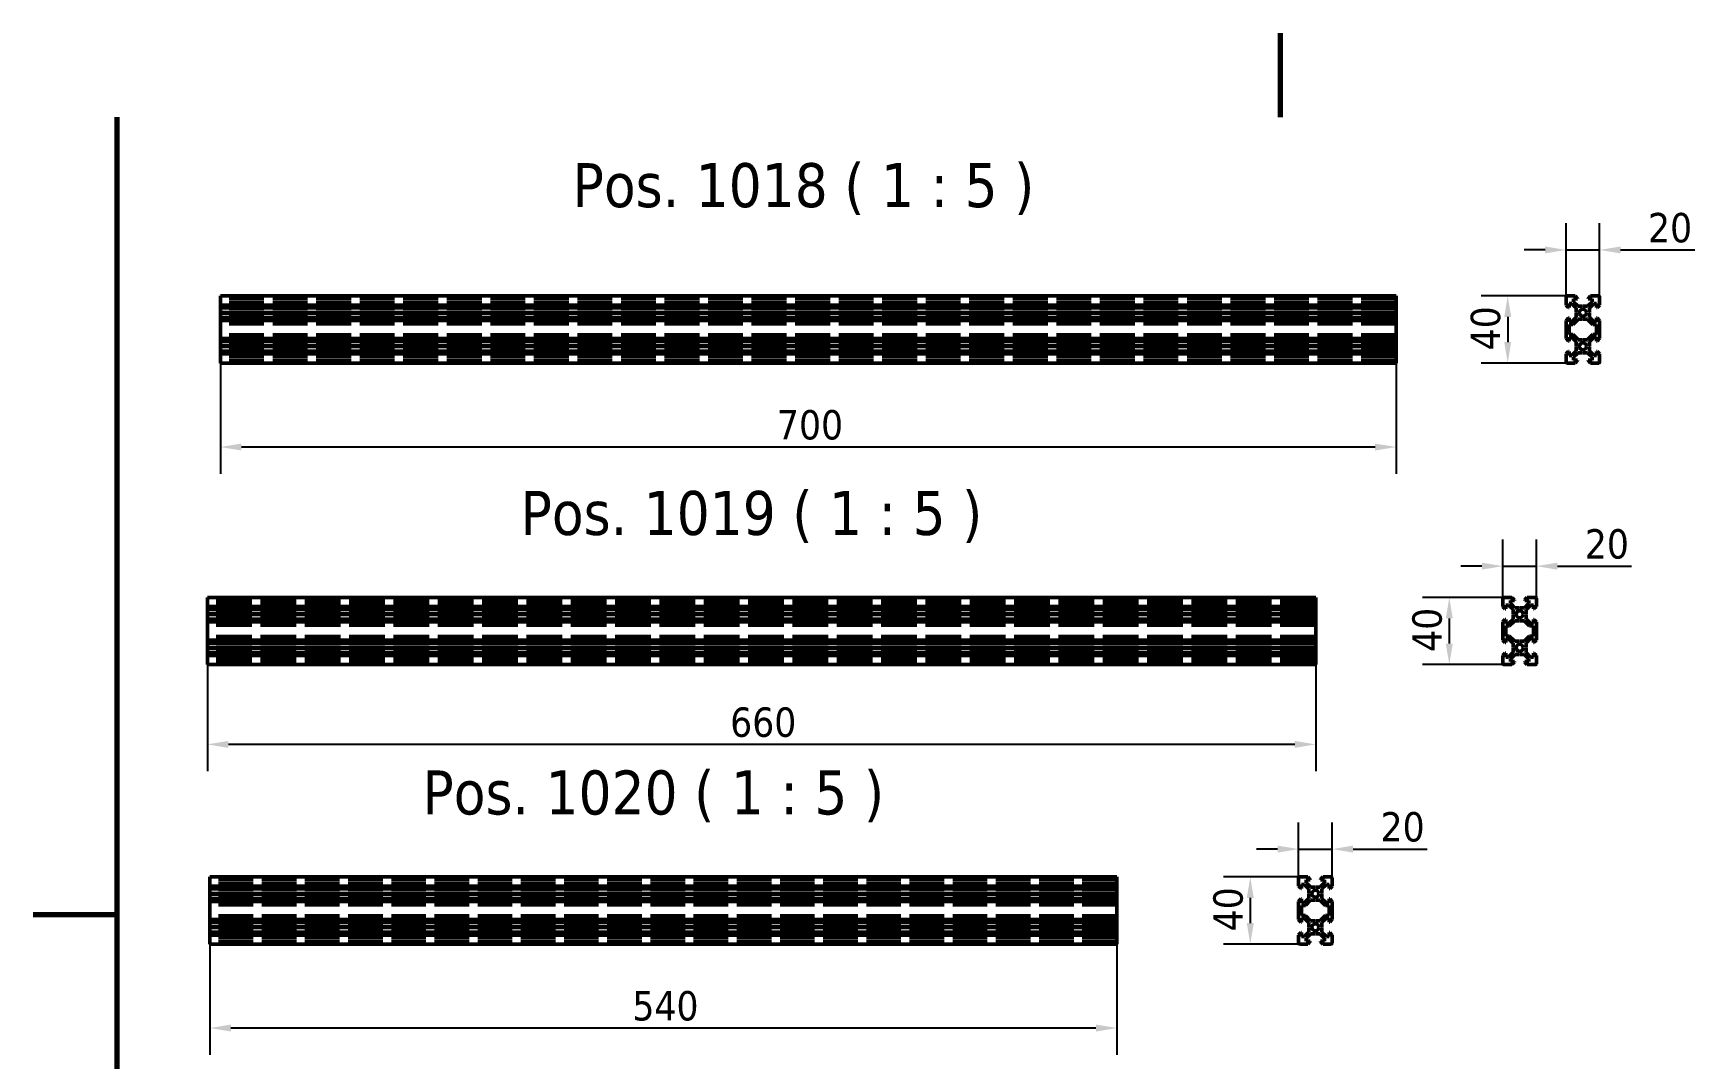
# Model space of a CAD drawing. Header units: millimetres. Extents: x 0 to 1485, y 0 to 1050.
# Drawn here: x 0 to 989, y 439 to 1050 of the extents above; entities that cross this region are included whole.
import ezdxf

# ---------------------------------------------------------------- set-up
doc = ezdxf.new("R2010")
doc.units = ezdxf.units.MM
doc.header["$LTSCALE"] = 5
doc.linetypes.add('DASHED', pattern=[0.2068, 0.1655, -0.0413])
for name, color, linetype, lineweight in [('Border (ISO)', 7, 'Continuous', 70), ('Dimension (ISO)', 7, 'Continuous', 25), ('Hidden (ISO)', 7, 'DASHED', 35), ('Symbol (ISO)', 7, 'Continuous', 25), ('Visible (ISO)', 7, 'Continuous', 50)]:
    doc.layers.add(name, color=color, linetype=linetype, lineweight=lineweight)
doc.styles.add('Note Text (ISO)', font='tahoma.ttf')
doc.styles.add('Text Style42', font='tahoma.ttf')
doc.dimstyles.new('Default - Method 1b (ISO)', dxfattribs={"dimscale": 5, "dimtxt": 3.5, "dimasz": 2.5, "dimexe": 3.175, "dimexo": 0, "dimgap": 0.762, "dimtad": 1, "dimtoh": 1, "dimrnd": 1e-08, "dimtxsty": 'Note Text (ISO)', "dimcen": 0.09, "dimdle": 10, "dimclrd": 256, "dimclre": 256, "dimclrt": 256, "dimazin": 2, "dimtfac": 1, "dimtmove": 0, "dimatfit": 3, "dimfxl": 0, "dimtolj": 1, "dimlwd": -1, "dimlwe": -1, "dimarcsym": 0})

# ---------------------------------------------------------------- blocks, each defined once
blk = doc.blocks.new('Borders Default Border')
at = {"layer": 'Border (ISO)', "flags": 128}
for points in [[(148.5, 210), (148.5, 200)], [(10, 10), (10, 200)], [(0, 105), (10, 105)]]:
    blk.add_lwpolyline(points, dxfattribs=at)
blk = doc.blocks.new('*D6')
at = {"layer": 'Defpoints', "color": 0}
for p in [(111.48, 853.53), (811.48, 853.53), (111.48, 803.53)]:
    blk.add_point(p, dxfattribs=at)
at = {"layer": 'Dimension (ISO)'}
for p, q in [((111.48, 853.53), (111.48, 787.65)), ((811.48, 853.53), (811.48, 787.65)), ((798.98, 803.53), (123.98, 803.53))]:
    blk.add_line(p, q, dxfattribs=at)
for points in [[(123.98, 805.61), (123.98, 801.44), (111.48, 803.53)], [(798.98, 805.61), (798.98, 801.44), (811.48, 803.53)]]:
    blk.add_solid(points, dxfattribs=at)
at = {"layer": 'Dimension (ISO)', "insert": (442.84, 825.55), "char_height": 17.5, "attachment_point": 1, "style": 'Note Text (ISO)'}
blk.add_mtext('\\A1;700', dxfattribs=at)
blk = doc.blocks.new('*D7')
at = {"layer": 'Defpoints', "color": 0}
for p in [(913.22, 893.53), (877.98, 853.53), (913.22, 853.53)]:
    blk.add_point(p, dxfattribs=at)
at = {"layer": 'Dimension (ISO)'}
for p, q in [((913.22, 893.53), (862.11, 893.53)), ((877.98, 881.03), (877.98, 866.03)), ((913.22, 853.53), (862.11, 853.53))]:
    blk.add_line(p, q, dxfattribs=at)
for points in [[(875.9, 881.03), (880.07, 881.03), (877.98, 893.53)], [(875.9, 866.03), (880.07, 866.03), (877.98, 853.53)]]:
    blk.add_solid(points, dxfattribs=at)
at = {"layer": 'Dimension (ISO)', "insert": (855.96, 861.11), "char_height": 17.5, "attachment_point": 1, "rotation": 90, "style": 'Note Text (ISO)'}
blk.add_mtext('\\A1;40', dxfattribs=at)
blk = doc.blocks.new('*D8')
at = {"layer": 'Defpoints', "color": 0}
for p in [(932.72, 920.92), (912.72, 893.03), (932.72, 893.03)]:
    blk.add_point(p, dxfattribs=at)
at = {"layer": 'Dimension (ISO)'}
for p, q in [((912.72, 893.03), (912.72, 936.79)), ((932.72, 893.03), (932.72, 936.79)), ((900.22, 920.92), (887.72, 920.92)), ((912.72, 920.92), (932.72, 920.92)), ((945.22, 920.92), (989.36, 920.92))]:
    blk.add_line(p, q, dxfattribs=at)
for points in [[(900.22, 923), (900.22, 918.84), (912.72, 920.92)], [(945.22, 923), (945.22, 918.84), (932.72, 920.92)]]:
    blk.add_solid(points, dxfattribs=at)
at = {"layer": 'Dimension (ISO)', "insert": (961.53, 942.96), "char_height": 17.5, "attachment_point": 1, "style": 'Note Text (ISO)'}
blk.add_mtext('\\A1;20', dxfattribs=at)
blk = doc.blocks.new('*D9')
at = {"layer": 'Defpoints', "color": 0}
for p in [(103.7, 673.93), (763.7, 673.93), (103.7, 626.42)]:
    blk.add_point(p, dxfattribs=at)
at = {"layer": 'Dimension (ISO)'}
for p, q in [((103.7, 673.93), (103.7, 610.54)), ((763.7, 673.93), (763.7, 610.54)), ((751.2, 626.42), (116.2, 626.42))]:
    blk.add_line(p, q, dxfattribs=at)
for points in [[(116.2, 628.5), (116.2, 624.33), (103.7, 626.42)], [(751.2, 628.5), (751.2, 624.33), (763.7, 626.42)]]:
    blk.add_solid(points, dxfattribs=at)
at = {"layer": 'Dimension (ISO)', "insert": (414.97, 648.44), "char_height": 17.5, "attachment_point": 1, "style": 'Note Text (ISO)'}
blk.add_mtext('\\A1;660', dxfattribs=at)
blk = doc.blocks.new('*D10')
at = {"layer": 'Defpoints', "color": 0}
for p in [(875.57, 713.93), (843.2, 673.93), (875.57, 673.93)]:
    blk.add_point(p, dxfattribs=at)
at = {"layer": 'Dimension (ISO)'}
for p, q in [((875.57, 713.93), (827.32, 713.93)), ((843.2, 701.43), (843.2, 686.43)), ((875.57, 673.93), (827.32, 673.93))]:
    blk.add_line(p, q, dxfattribs=at)
for points in [[(841.11, 701.43), (845.28, 701.43), (843.2, 713.93)], [(841.11, 686.43), (845.28, 686.43), (843.2, 673.93)]]:
    blk.add_solid(points, dxfattribs=at)
at = {"layer": 'Dimension (ISO)', "insert": (821.17, 681.52), "char_height": 17.5, "attachment_point": 1, "rotation": 90, "style": 'Note Text (ISO)'}
blk.add_mtext('\\A1;40', dxfattribs=at)
blk = doc.blocks.new('*D11')
at = {"layer": 'Defpoints', "color": 0}
for p in [(895.07, 732.57), (875.07, 713.43), (895.07, 713.43)]:
    blk.add_point(p, dxfattribs=at)
at = {"layer": 'Dimension (ISO)'}
for p, q in [((875.07, 713.43), (875.07, 748.45)), ((895.07, 713.43), (895.07, 748.45)), ((862.57, 732.57), (850.07, 732.57)), ((875.07, 732.57), (895.07, 732.57)), ((907.57, 732.57), (951.71, 732.57))]:
    blk.add_line(p, q, dxfattribs=at)
for points in [[(862.57, 734.66), (862.57, 730.49), (875.07, 732.57)], [(907.57, 734.66), (907.57, 730.49), (895.07, 732.57)]]:
    blk.add_solid(points, dxfattribs=at)
at = {"layer": 'Dimension (ISO)', "insert": (923.88, 754.61), "char_height": 17.5, "attachment_point": 1, "style": 'Note Text (ISO)'}
blk.add_mtext('\\A1;20', dxfattribs=at)
blk = doc.blocks.new('*D12')
at = {"layer": 'Defpoints', "color": 0}
for p in [(773.45, 564.05), (753.45, 546.96), (773.45, 546.96)]:
    blk.add_point(p, dxfattribs=at)
at = {"layer": 'Dimension (ISO)'}
for p, q in [((753.45, 546.96), (753.45, 579.92)), ((773.45, 546.96), (773.45, 579.92)), ((740.95, 564.05), (728.45, 564.05)), ((753.45, 564.05), (773.45, 564.05)), ((785.95, 564.05), (830.09, 564.05))]:
    blk.add_line(p, q, dxfattribs=at)
for points in [[(740.95, 566.13), (740.95, 561.96), (753.45, 564.05)], [(785.95, 566.13), (785.95, 561.96), (773.45, 564.05)]]:
    blk.add_solid(points, dxfattribs=at)
at = {"layer": 'Dimension (ISO)', "insert": (802.26, 586.09), "char_height": 17.5, "attachment_point": 1, "style": 'Note Text (ISO)'}
blk.add_mtext('\\A1;20', dxfattribs=at)
blk = doc.blocks.new('*D13')
at = {"layer": 'Defpoints', "color": 0}
for p in [(753.95, 547.46), (724.69, 507.46), (753.95, 507.46)]:
    blk.add_point(p, dxfattribs=at)
at = {"layer": 'Dimension (ISO)'}
for p, q in [((753.95, 547.46), (708.82, 547.46)), ((724.69, 534.96), (724.69, 519.96)), ((753.95, 507.46), (708.82, 507.46))]:
    blk.add_line(p, q, dxfattribs=at)
for points in [[(722.61, 534.96), (726.78, 534.96), (724.69, 547.46)], [(722.61, 519.96), (726.78, 519.96), (724.69, 507.46)]]:
    blk.add_solid(points, dxfattribs=at)
at = {"layer": 'Dimension (ISO)', "insert": (702.67, 515.05), "char_height": 17.5, "attachment_point": 1, "rotation": 90, "style": 'Note Text (ISO)'}
blk.add_mtext('\\A1;40', dxfattribs=at)
blk = doc.blocks.new('*D14')
at = {"layer": 'Defpoints', "color": 0}
for p in [(105.25, 507.46), (645.25, 507.46), (105.25, 457.46)]:
    blk.add_point(p, dxfattribs=at)
at = {"layer": 'Dimension (ISO)'}
for p, q in [((105.25, 507.46), (105.25, 441.59)), ((645.25, 507.46), (645.25, 441.59)), ((632.75, 457.46), (117.75, 457.46))]:
    blk.add_line(p, q, dxfattribs=at)
for points in [[(117.75, 459.55), (117.75, 455.38), (105.25, 457.46)], [(632.75, 459.55), (632.75, 455.38), (645.25, 457.46)]]:
    blk.add_solid(points, dxfattribs=at)
at = {"layer": 'Dimension (ISO)', "insert": (356.75, 479.49), "char_height": 17.5, "attachment_point": 1, "style": 'Note Text (ISO)'}
blk.add_mtext('\\A1;540', dxfattribs=at)

msp = doc.modelspace()

# ---------------------------------------------------------------- linework, layer by layer
at = {"layer": 'Hidden (ISO)', "ltscale": 25.073429}
for p, q in [((811.477, 892.072), (111.477, 892.072)), ((811.477, 891.727), (111.477, 891.727)), ((811.477, 890.087), (111.477, 890.087)), ((811.477, 889.027), (111.477, 889.027)), ((811.477, 887.427), (111.477, 887.427)), ((811.477, 887.227), (111.477, 887.227)), ((811.477, 885.627), (111.477, 885.627)), ((811.477, 881.427), (111.477, 881.427)), ((811.477, 879.827), (111.477, 879.827)), ((811.477, 879.627), (111.477, 879.627)), ((811.477, 878.027), (111.477, 878.027)), ((811.477, 876.527), (111.477, 876.527)), ((811.477, 870.527), (111.477, 870.527)), ((811.477, 869.027), (111.477, 869.027)), ((811.477, 867.427), (111.477, 867.427)), ((811.477, 867.227), (111.477, 867.227)), ((811.477, 865.627), (111.477, 865.627)), ((811.477, 861.427), (111.477, 861.427)), ((811.477, 859.827), (111.477, 859.827)), ((811.477, 859.627), (111.477, 859.627)), ((811.477, 858.027), (111.477, 858.027)), ((811.477, 856.966), (111.477, 856.966)), ((811.477, 855.327), (111.477, 855.327)), ((811.477, 854.982), (111.477, 854.982))]:
    msp.add_line(p, q, dxfattribs=at)
at = {"layer": 'Hidden (ISO)', "ltscale": 25.531916}
for p, q in [((763.695, 712.48), (103.695, 712.48)), ((763.695, 712.135), (103.695, 712.135)), ((763.695, 710.496), (103.695, 710.496)), ((763.695, 709.435), (103.695, 709.435)), ((763.695, 707.835), (103.695, 707.835)), ((763.695, 707.635), (103.695, 707.635)), ((763.695, 706.035), (103.695, 706.035)), ((763.695, 701.835), (103.695, 701.835)), ((763.695, 700.235), (103.695, 700.235)), ((763.695, 700.035), (103.695, 700.035)), ((763.695, 698.435), (103.695, 698.435)), ((763.695, 696.935), (103.695, 696.935)), ((763.695, 690.935), (103.695, 690.935)), ((763.695, 689.435), (103.695, 689.435)), ((763.695, 687.835), (103.695, 687.835)), ((763.695, 687.635), (103.695, 687.635)), ((763.695, 686.035), (103.695, 686.035)), ((763.695, 681.835), (103.695, 681.835)), ((763.695, 680.235), (103.695, 680.235)), ((763.695, 680.035), (103.695, 680.035)), ((763.695, 678.435), (103.695, 678.435)), ((763.695, 677.374), (103.695, 677.374)), ((763.695, 675.735), (103.695, 675.735)), ((763.695, 675.39), (103.695, 675.39))]:
    msp.add_line(p, q, dxfattribs=at)
at = {"layer": 'Hidden (ISO)', "ltscale": 24.868748}
for p, q in [((645.246, 546.01), (105.246, 546.01)), ((645.246, 545.665), (105.246, 545.665)), ((645.246, 544.025), (105.246, 544.025)), ((645.246, 542.965), (105.246, 542.965)), ((645.246, 541.365), (105.246, 541.365)), ((645.246, 541.165), (105.246, 541.165)), ((645.246, 539.565), (105.246, 539.565)), ((645.246, 535.365), (105.246, 535.365)), ((645.246, 533.765), (105.246, 533.765)), ((645.246, 533.565), (105.246, 533.565)), ((645.246, 531.965), (105.246, 531.965)), ((645.246, 530.465), (105.246, 530.465)), ((645.246, 524.465), (105.246, 524.465)), ((645.246, 522.965), (105.246, 522.965)), ((645.246, 521.365), (105.246, 521.365)), ((645.246, 521.165), (105.246, 521.165)), ((645.246, 519.565), (105.246, 519.565)), ((645.246, 515.365), (105.246, 515.365)), ((645.246, 513.765), (105.246, 513.765)), ((645.246, 513.565), (105.246, 513.565)), ((645.246, 511.965), (105.246, 511.965)), ((645.246, 510.904), (105.246, 510.904)), ((645.246, 509.265), (105.246, 509.265)), ((645.246, 508.92), (105.246, 508.92))]:
    msp.add_line(p, q, dxfattribs=at)
at = {"layer": 'Visible (ISO)'}
for p, q in [((811.477, 893.527), (111.477, 893.527)), ((111.477, 893.527), (111.477, 893.027)), ((111.477, 888.107), (111.477, 893.027)), ((811.477, 893.027), (811.477, 893.527)), ((811.477, 893.027), (811.477, 888.107)), ((912.719, 893.027), (912.719, 888.107)), ((918.139, 893.527), (913.219, 893.527)), ((917.219, 891.727), (919.594, 891.727)), ((917.219, 890.087), (917.219, 891.727)), ((919.594, 892.072), (918.139, 893.527)), ((919.594, 891.727), (919.594, 892.072)), ((927.299, 893.527), (925.844, 892.072)), ((925.844, 892.072), (925.844, 891.727)), ((925.844, 891.727), (928.219, 891.727)), ((932.219, 893.527), (927.299, 893.527)), ((928.219, 891.727), (928.219, 890.087)), ((932.719, 888.107), (932.719, 893.027)), ((811.477, 888.107), (111.477, 888.107)), ((111.477, 886.652), (111.477, 888.107)), ((811.477, 886.652), (111.477, 886.652)), ((111.477, 886.366), (111.477, 886.652)), ((811.477, 886.366), (111.477, 886.366)), ((111.477, 883.727), (111.477, 886.366)), ((811.477, 883.727), (111.477, 883.727)), ((111.477, 883.527), (111.477, 883.727)), ((811.477, 883.527), (111.477, 883.527)), ((111.477, 883.327), (111.477, 883.527)), ((811.477, 883.327), (111.477, 883.327)), ((111.477, 880.687), (111.477, 883.327)), ((811.477, 880.687), (111.477, 880.687)), ((111.477, 880.402), (111.477, 880.687)), ((811.477, 888.107), (811.477, 886.652)), ((811.477, 886.652), (811.477, 886.366)), ((811.477, 886.366), (811.477, 883.727)), ((811.477, 883.727), (811.477, 883.527)), ((811.477, 883.527), (811.477, 883.327)), ((811.477, 883.327), (811.477, 880.687)), ((811.477, 880.687), (811.477, 880.402)), ((912.719, 888.107), (914.174, 886.652)), ((914.174, 886.652), (914.519, 886.652)), ((914.519, 889.027), (916.159, 889.027)), ((914.519, 886.652), (914.519, 889.027)), ((916.159, 889.027), (918.819, 886.366)), ((918.819, 880.687), (916.159, 878.027)), ((919.88, 887.427), (917.219, 890.087)), ((918.819, 886.366), (918.819, 883.727)), ((918.819, 883.727), (919.019, 883.527)), ((919.019, 883.527), (918.819, 883.327)), ((918.819, 883.327), (918.819, 880.687)), ((922.519, 887.427), (919.88, 887.427)), ((922.719, 887.227), (922.519, 887.427)), ((922.919, 887.427), (922.719, 887.227)), ((925.559, 887.427), (922.919, 887.427)), ((928.219, 890.087), (925.559, 887.427)), ((926.419, 883.527), (926.619, 883.727)), ((926.619, 883.327), (926.419, 883.527)), ((926.619, 886.366), (929.28, 889.027)), ((926.619, 883.727), (926.619, 886.366)), ((926.619, 880.687), (926.619, 883.327)), ((929.28, 878.027), (926.619, 880.687)), ((929.28, 889.027), (930.919, 889.027)), ((930.919, 889.027), (930.919, 886.652)), ((930.919, 886.652), (931.264, 886.652)), ((931.264, 886.652), (932.719, 888.107)), ((811.477, 880.402), (111.477, 880.402)), ((111.477, 878.947), (111.477, 880.402)), ((811.477, 878.947), (111.477, 878.947)), ((111.477, 868.107), (111.477, 878.947)), ((811.477, 880.402), (811.477, 878.947)), ((811.477, 878.947), (811.477, 868.107)), ((914.174, 880.402), (912.719, 878.947)), ((912.719, 878.947), (912.719, 868.107)), ((914.519, 880.402), (914.174, 880.402)), ((914.519, 878.027), (914.519, 880.402)), ((916.159, 878.027), (914.519, 878.027)), ((914.519, 876.527), (916.78, 876.527)), ((914.519, 870.527), (914.519, 876.527)), ((916.78, 876.527), (919.88, 879.627)), ((919.88, 879.627), (922.519, 879.627)), ((922.519, 879.627), (922.719, 879.827)), ((922.719, 879.827), (922.919, 879.627)), ((922.919, 879.627), (925.559, 879.627)), ((925.559, 879.627), (928.659, 876.527)), ((928.659, 876.527), (930.919, 876.527)), ((930.919, 878.027), (929.28, 878.027)), ((930.919, 880.402), (930.919, 878.027)), ((931.264, 880.402), (930.919, 880.402)), ((930.919, 876.527), (930.919, 870.527)), ((932.719, 878.947), (931.264, 880.402)), ((932.719, 868.107), (932.719, 878.947)), ((811.477, 868.107), (111.477, 868.107)), ((111.477, 866.652), (111.477, 868.107)), ((811.477, 866.652), (111.477, 866.652)), ((111.477, 866.366), (111.477, 866.652)), ((811.477, 866.366), (111.477, 866.366)), ((111.477, 863.727), (111.477, 866.366)), ((811.477, 863.727), (111.477, 863.727)), ((111.477, 863.527), (111.477, 863.727)), ((811.477, 863.527), (111.477, 863.527)), ((111.477, 863.327), (111.477, 863.527)), ((811.477, 863.327), (111.477, 863.327)), ((111.477, 860.687), (111.477, 863.327)), ((811.477, 868.107), (811.477, 866.652)), ((811.477, 866.652), (811.477, 866.366)), ((811.477, 866.366), (811.477, 863.727)), ((811.477, 863.727), (811.477, 863.527)), ((811.477, 863.527), (811.477, 863.327)), ((811.477, 863.327), (811.477, 860.687)), ((912.719, 868.107), (914.174, 866.652)), ((914.174, 866.652), (914.519, 866.652)), ((916.78, 870.527), (914.519, 870.527)), ((914.519, 869.027), (916.159, 869.027)), ((914.519, 866.652), (914.519, 869.027)), ((916.159, 869.027), (918.819, 866.366)), ((919.88, 867.427), (916.78, 870.527)), ((918.819, 866.366), (918.819, 863.727)), ((918.819, 863.727), (919.019, 863.527)), ((919.019, 863.527), (918.819, 863.327)), ((918.819, 863.327), (918.819, 860.687)), ((922.519, 867.427), (919.88, 867.427)), ((922.719, 867.227), (922.519, 867.427)), ((922.919, 867.427), (922.719, 867.227)), ((925.559, 867.427), (922.919, 867.427)), ((928.659, 870.527), (925.559, 867.427)), ((926.419, 863.527), (926.619, 863.727)), ((926.619, 863.327), (926.419, 863.527)), ((926.619, 866.366), (929.28, 869.027)), ((926.619, 863.727), (926.619, 866.366)), ((926.619, 860.687), (926.619, 863.327)), ((930.919, 870.527), (928.659, 870.527)), ((929.28, 869.027), (930.919, 869.027)), ((930.919, 869.027), (930.919, 866.652)), ((930.919, 866.652), (931.264, 866.652)), ((931.264, 866.652), (932.719, 868.107)), ((811.477, 860.687), (111.477, 860.687)), ((111.477, 860.402), (111.477, 860.687)), ((811.477, 860.402), (111.477, 860.402)), ((111.477, 858.947), (111.477, 860.402)), ((811.477, 858.947), (111.477, 858.947)), ((111.477, 854.027), (111.477, 858.947)), ((111.477, 854.027), (111.477, 853.527)), ((811.477, 853.527), (111.477, 853.527)), ((811.477, 860.687), (811.477, 860.402)), ((811.477, 860.402), (811.477, 858.947)), ((811.477, 858.947), (811.477, 854.027)), ((811.477, 853.527), (811.477, 854.027)), ((914.174, 860.402), (912.719, 858.947)), ((912.719, 858.947), (912.719, 854.027)), ((913.219, 853.527), (918.139, 853.527)), ((914.519, 860.402), (914.174, 860.402)), ((914.519, 858.027), (914.519, 860.402)), ((916.159, 858.027), (914.519, 858.027)), ((918.819, 860.687), (916.159, 858.027)), ((917.219, 856.966), (919.88, 859.627)), ((917.219, 855.327), (917.219, 856.966)), ((919.594, 855.327), (917.219, 855.327)), ((918.139, 853.527), (919.594, 854.982)), ((919.594, 854.982), (919.594, 855.327)), ((919.88, 859.627), (922.519, 859.627)), ((922.519, 859.627), (922.719, 859.827)), ((922.719, 859.827), (922.919, 859.627)), ((922.919, 859.627), (925.559, 859.627)), ((925.559, 859.627), (928.219, 856.966)), ((925.844, 855.327), (925.844, 854.982)), ((928.219, 855.327), (925.844, 855.327)), ((925.844, 854.982), (927.299, 853.527)), ((929.28, 858.027), (926.619, 860.687)), ((927.299, 853.527), (932.219, 853.527)), ((928.219, 856.966), (928.219, 855.327)), ((930.919, 858.027), (929.28, 858.027)), ((930.919, 860.402), (930.919, 858.027)), ((931.264, 860.402), (930.919, 860.402)), ((932.719, 858.947), (931.264, 860.402)), ((932.719, 854.027), (932.719, 858.947)), ((763.695, 713.935), (103.695, 713.935)), ((103.695, 713.935), (103.695, 713.435)), ((103.695, 708.515), (103.695, 713.435)), ((763.695, 713.435), (763.695, 713.935)), ((763.695, 713.435), (763.695, 708.515)), ((875.07, 713.435), (875.07, 708.515)), ((880.49, 713.935), (875.57, 713.935)), ((881.945, 712.48), (880.49, 713.935)), ((881.945, 712.135), (881.945, 712.48)), ((889.65, 713.935), (888.195, 712.48)), ((888.195, 712.48), (888.195, 712.135)), ((894.57, 713.935), (889.65, 713.935)), ((895.07, 708.515), (895.07, 713.435)), ((763.695, 708.515), (103.695, 708.515)), ((103.695, 707.06), (103.695, 708.515)), ((763.695, 707.06), (103.695, 707.06)), ((103.695, 706.774), (103.695, 707.06)), ((763.695, 706.774), (103.695, 706.774)), ((103.695, 704.135), (103.695, 706.774)), ((763.695, 704.135), (103.695, 704.135)), ((103.695, 703.935), (103.695, 704.135)), ((763.695, 703.935), (103.695, 703.935)), ((103.695, 703.735), (103.695, 703.935)), ((763.695, 703.735), (103.695, 703.735)), ((103.695, 701.096), (103.695, 703.735)), ((763.695, 708.515), (763.695, 707.06)), ((763.695, 707.06), (763.695, 706.774)), ((763.695, 706.774), (763.695, 704.135)), ((763.695, 704.135), (763.695, 703.935)), ((763.695, 703.935), (763.695, 703.735)), ((763.695, 703.735), (763.695, 701.096)), ((875.07, 708.515), (876.525, 707.06)), ((876.525, 707.06), (876.87, 707.06)), ((876.87, 709.435), (878.51, 709.435)), ((876.87, 707.06), (876.87, 709.435)), ((878.51, 709.435), (881.17, 706.774)), ((879.57, 712.135), (881.945, 712.135)), ((879.57, 710.496), (879.57, 712.135)), ((882.231, 707.835), (879.57, 710.496)), ((881.17, 706.774), (881.17, 704.135)), ((881.17, 704.135), (881.37, 703.935)), ((881.37, 703.935), (881.17, 703.735)), ((881.17, 703.735), (881.17, 701.096)), ((884.87, 707.835), (882.231, 707.835)), ((885.07, 707.635), (884.87, 707.835)), ((885.27, 707.835), (885.07, 707.635)), ((887.91, 707.835), (885.27, 707.835)), ((890.57, 710.496), (887.91, 707.835)), ((888.195, 712.135), (890.57, 712.135)), ((888.77, 703.935), (888.97, 704.135)), ((888.97, 703.735), (888.77, 703.935)), ((888.97, 706.774), (891.631, 709.435)), ((888.97, 704.135), (888.97, 706.774)), ((888.97, 701.096), (888.97, 703.735)), ((890.57, 712.135), (890.57, 710.496)), ((891.631, 709.435), (893.27, 709.435)), ((893.27, 709.435), (893.27, 707.06)), ((893.27, 707.06), (893.615, 707.06)), ((893.615, 707.06), (895.07, 708.515)), ((763.695, 701.096), (103.695, 701.096)), ((103.695, 700.81), (103.695, 701.096)), ((763.695, 700.81), (103.695, 700.81)), ((103.695, 699.355), (103.695, 700.81)), ((763.695, 699.355), (103.695, 699.355)), ((103.695, 688.515), (103.695, 699.355)), ((763.695, 701.096), (763.695, 700.81)), ((763.695, 700.81), (763.695, 699.355)), ((763.695, 699.355), (763.695, 688.515)), ((876.525, 700.81), (875.07, 699.355)), ((875.07, 699.355), (875.07, 688.515)), ((876.87, 700.81), (876.525, 700.81)), ((876.87, 698.435), (876.87, 700.81)), ((878.51, 698.435), (876.87, 698.435)), ((876.87, 696.935), (879.131, 696.935)), ((876.87, 690.935), (876.87, 696.935)), ((881.17, 701.096), (878.51, 698.435)), ((879.131, 696.935), (882.231, 700.035)), ((882.231, 700.035), (884.87, 700.035)), ((884.87, 700.035), (885.07, 700.235)), ((885.07, 700.235), (885.27, 700.035)), ((885.27, 700.035), (887.91, 700.035)), ((887.91, 700.035), (891.01, 696.935)), ((891.631, 698.435), (888.97, 701.096)), ((891.01, 696.935), (893.27, 696.935)), ((893.27, 698.435), (891.631, 698.435)), ((893.27, 700.81), (893.27, 698.435)), ((893.615, 700.81), (893.27, 700.81)), ((893.27, 696.935), (893.27, 690.935)), ((895.07, 699.355), (893.615, 700.81)), ((895.07, 688.515), (895.07, 699.355)), ((763.695, 688.515), (103.695, 688.515)), ((103.695, 687.06), (103.695, 688.515)), ((763.695, 687.06), (103.695, 687.06)), ((103.695, 686.774), (103.695, 687.06)), ((763.695, 686.774), (103.695, 686.774)), ((103.695, 684.135), (103.695, 686.774)), ((763.695, 684.135), (103.695, 684.135)), ((103.695, 683.935), (103.695, 684.135)), ((763.695, 683.935), (103.695, 683.935)), ((103.695, 683.735), (103.695, 683.935)), ((763.695, 683.735), (103.695, 683.735)), ((103.695, 681.096), (103.695, 683.735)), ((763.695, 688.515), (763.695, 687.06)), ((763.695, 687.06), (763.695, 686.774)), ((763.695, 686.774), (763.695, 684.135)), ((763.695, 684.135), (763.695, 683.935)), ((763.695, 683.935), (763.695, 683.735)), ((763.695, 683.735), (763.695, 681.096)), ((875.07, 688.515), (876.525, 687.06)), ((876.525, 687.06), (876.87, 687.06)), ((879.131, 690.935), (876.87, 690.935)), ((876.87, 689.435), (878.51, 689.435)), ((876.87, 687.06), (876.87, 689.435)), ((878.51, 689.435), (881.17, 686.774)), ((882.231, 687.835), (879.131, 690.935)), ((881.17, 686.774), (881.17, 684.135)), ((881.17, 684.135), (881.37, 683.935)), ((881.37, 683.935), (881.17, 683.735)), ((881.17, 683.735), (881.17, 681.096)), ((884.87, 687.835), (882.231, 687.835)), ((885.07, 687.635), (884.87, 687.835)), ((885.27, 687.835), (885.07, 687.635)), ((887.91, 687.835), (885.27, 687.835)), ((891.01, 690.935), (887.91, 687.835)), ((888.77, 683.935), (888.97, 684.135)), ((888.97, 683.735), (888.77, 683.935)), ((888.97, 686.774), (891.631, 689.435)), ((888.97, 684.135), (888.97, 686.774)), ((888.97, 681.096), (888.97, 683.735)), ((893.27, 690.935), (891.01, 690.935)), ((891.631, 689.435), (893.27, 689.435)), ((893.27, 689.435), (893.27, 687.06)), ((893.27, 687.06), (893.615, 687.06)), ((893.615, 687.06), (895.07, 688.515)), ((763.695, 681.096), (103.695, 681.096)), ((103.695, 680.81), (103.695, 681.096)), ((763.695, 680.81), (103.695, 680.81)), ((103.695, 679.355), (103.695, 680.81)), ((763.695, 679.355), (103.695, 679.355)), ((103.695, 674.435), (103.695, 679.355)), ((103.695, 674.435), (103.695, 673.935)), ((763.695, 673.935), (103.695, 673.935)), ((763.695, 681.096), (763.695, 680.81)), ((763.695, 680.81), (763.695, 679.355)), ((763.695, 679.355), (763.695, 674.435)), ((763.695, 673.935), (763.695, 674.435)), ((876.525, 680.81), (875.07, 679.355)), ((875.07, 679.355), (875.07, 674.435)), ((875.57, 673.935), (880.49, 673.935)), ((876.87, 680.81), (876.525, 680.81)), ((876.87, 678.435), (876.87, 680.81)), ((878.51, 678.435), (876.87, 678.435)), ((881.17, 681.096), (878.51, 678.435)), ((879.57, 677.374), (882.231, 680.035)), ((879.57, 675.735), (879.57, 677.374)), ((881.945, 675.735), (879.57, 675.735)), ((880.49, 673.935), (881.945, 675.39)), ((881.945, 675.39), (881.945, 675.735)), ((882.231, 680.035), (884.87, 680.035)), ((884.87, 680.035), (885.07, 680.235)), ((885.07, 680.235), (885.27, 680.035)), ((885.27, 680.035), (887.91, 680.035)), ((887.91, 680.035), (890.57, 677.374)), ((888.195, 675.735), (888.195, 675.39)), ((890.57, 675.735), (888.195, 675.735)), ((888.195, 675.39), (889.65, 673.935)), ((891.631, 678.435), (888.97, 681.096)), ((889.65, 673.935), (894.57, 673.935)), ((890.57, 677.374), (890.57, 675.735)), ((893.27, 678.435), (891.631, 678.435)), ((893.27, 680.81), (893.27, 678.435)), ((893.615, 680.81), (893.27, 680.81)), ((895.07, 679.355), (893.615, 680.81)), ((895.07, 674.435), (895.07, 679.355)), ((645.246, 547.465), (105.246, 547.465)), ((105.246, 547.465), (105.246, 546.965)), ((105.246, 542.045), (105.246, 546.965)), ((645.246, 546.965), (645.246, 547.465)), ((645.246, 546.965), (645.246, 542.045)), ((753.451, 546.965), (753.451, 542.045)), ((758.871, 547.465), (753.951, 547.465)), ((757.951, 545.665), (760.326, 545.665)), ((757.951, 544.025), (757.951, 545.665)), ((760.326, 546.01), (758.871, 547.465)), ((760.326, 545.665), (760.326, 546.01)), ((768.031, 547.465), (766.576, 546.01)), ((766.576, 546.01), (766.576, 545.665)), ((766.576, 545.665), (768.951, 545.665)), ((772.951, 547.465), (768.031, 547.465)), ((768.951, 545.665), (768.951, 544.025)), ((773.451, 542.045), (773.451, 546.965)), ((645.246, 542.045), (105.246, 542.045)), ((105.246, 540.59), (105.246, 542.045)), ((645.246, 540.59), (105.246, 540.59)), ((105.246, 540.304), (105.246, 540.59)), ((645.246, 540.304), (105.246, 540.304)), ((105.246, 537.665), (105.246, 540.304)), ((645.246, 537.665), (105.246, 537.665)), ((105.246, 537.465), (105.246, 537.665)), ((645.246, 537.465), (105.246, 537.465)), ((105.246, 537.265), (105.246, 537.465)), ((645.246, 537.265), (105.246, 537.265)), ((105.246, 534.625), (105.246, 537.265)), ((645.246, 534.625), (105.246, 534.625)), ((105.246, 534.34), (105.246, 534.625)), ((645.246, 534.34), (105.246, 534.34)), ((105.246, 532.885), (105.246, 534.34)), ((645.246, 542.045), (645.246, 540.59)), ((645.246, 540.59), (645.246, 540.304)), ((645.246, 540.304), (645.246, 537.665)), ((645.246, 537.665), (645.246, 537.465)), ((645.246, 537.465), (645.246, 537.265)), ((645.246, 537.265), (645.246, 534.625)), ((645.246, 534.625), (645.246, 534.34)), ((645.246, 534.34), (645.246, 532.885)), ((753.451, 542.045), (754.906, 540.59)), ((754.906, 534.34), (753.451, 532.885)), ((754.906, 540.59), (755.251, 540.59)), ((755.251, 534.34), (754.906, 534.34)), ((755.251, 542.965), (756.89, 542.965)), ((755.251, 540.59), (755.251, 542.965)), ((755.251, 531.965), (755.251, 534.34)), ((756.89, 542.965), (759.551, 540.304)), ((759.551, 534.625), (756.89, 531.965)), ((760.611, 541.365), (757.951, 544.025)), ((759.551, 540.304), (759.551, 537.665)), ((759.551, 537.665), (759.751, 537.465)), ((759.751, 537.465), (759.551, 537.265)), ((759.551, 537.265), (759.551, 534.625)), ((763.251, 541.365), (760.611, 541.365)), ((763.451, 541.165), (763.251, 541.365)), ((763.651, 541.365), (763.451, 541.165)), ((766.29, 541.365), (763.651, 541.365)), ((768.951, 544.025), (766.29, 541.365)), ((767.151, 537.465), (767.351, 537.665)), ((767.351, 537.265), (767.151, 537.465)), ((767.351, 540.304), (770.011, 542.965)), ((767.351, 537.665), (767.351, 540.304)), ((767.351, 534.625), (767.351, 537.265)), ((770.011, 531.965), (767.351, 534.625)), ((770.011, 542.965), (771.651, 542.965)), ((771.651, 542.965), (771.651, 540.59)), ((771.651, 540.59), (771.996, 540.59)), ((771.651, 534.34), (771.651, 531.965)), ((771.996, 534.34), (771.651, 534.34)), ((771.996, 540.59), (773.451, 542.045)), ((773.451, 532.885), (771.996, 534.34)), ((645.246, 532.885), (105.246, 532.885)), ((105.246, 522.045), (105.246, 532.885)), ((645.246, 532.885), (645.246, 522.045)), ((753.451, 532.885), (753.451, 522.045)), ((756.89, 531.965), (755.251, 531.965)), ((755.251, 530.465), (757.511, 530.465)), ((755.251, 524.465), (755.251, 530.465)), ((757.511, 524.465), (755.251, 524.465)), ((757.511, 530.465), (760.611, 533.565)), ((760.611, 521.365), (757.511, 524.465)), ((760.611, 533.565), (763.251, 533.565)), ((763.251, 533.565), (763.451, 533.765)), ((763.451, 533.765), (763.651, 533.565)), ((763.651, 533.565), (766.29, 533.565)), ((766.29, 533.565), (769.39, 530.465)), ((769.39, 524.465), (766.29, 521.365)), ((769.39, 530.465), (771.651, 530.465)), ((771.651, 524.465), (769.39, 524.465)), ((771.651, 531.965), (770.011, 531.965)), ((771.651, 530.465), (771.651, 524.465)), ((773.451, 522.045), (773.451, 532.885)), ((645.246, 522.045), (105.246, 522.045)), ((105.246, 520.59), (105.246, 522.045)), ((645.246, 520.59), (105.246, 520.59)), ((105.246, 520.304), (105.246, 520.59)), ((645.246, 520.304), (105.246, 520.304)), ((105.246, 517.665), (105.246, 520.304)), ((645.246, 517.665), (105.246, 517.665)), ((105.246, 517.465), (105.246, 517.665)), ((645.246, 517.465), (105.246, 517.465)), ((105.246, 517.265), (105.246, 517.465)), ((645.246, 517.265), (105.246, 517.265)), ((105.246, 514.625), (105.246, 517.265)), ((645.246, 514.625), (105.246, 514.625)), ((105.246, 514.34), (105.246, 514.625)), ((645.246, 522.045), (645.246, 520.59)), ((645.246, 520.59), (645.246, 520.304)), ((645.246, 520.304), (645.246, 517.665)), ((645.246, 517.665), (645.246, 517.465)), ((645.246, 517.465), (645.246, 517.265)), ((645.246, 517.265), (645.246, 514.625)), ((645.246, 514.625), (645.246, 514.34)), ((753.451, 522.045), (754.906, 520.59)), ((754.906, 520.59), (755.251, 520.59)), ((755.251, 522.965), (756.89, 522.965)), ((755.251, 520.59), (755.251, 522.965)), ((756.89, 522.965), (759.551, 520.304)), ((759.551, 514.625), (756.89, 511.965)), ((759.551, 520.304), (759.551, 517.665)), ((759.551, 517.665), (759.751, 517.465)), ((759.751, 517.465), (759.551, 517.265)), ((759.551, 517.265), (759.551, 514.625)), ((763.251, 521.365), (760.611, 521.365)), ((763.451, 521.165), (763.251, 521.365)), ((763.651, 521.365), (763.451, 521.165)), ((766.29, 521.365), (763.651, 521.365)), ((767.151, 517.465), (767.351, 517.665)), ((767.351, 517.265), (767.151, 517.465)), ((767.351, 520.304), (770.011, 522.965)), ((767.351, 517.665), (767.351, 520.304)), ((767.351, 514.625), (767.351, 517.265)), ((770.011, 511.965), (767.351, 514.625)), ((770.011, 522.965), (771.651, 522.965)), ((771.651, 522.965), (771.651, 520.59)), ((771.651, 520.59), (771.996, 520.59)), ((771.996, 520.59), (773.451, 522.045)), ((645.246, 514.34), (105.246, 514.34)), ((105.246, 512.885), (105.246, 514.34)), ((645.246, 512.885), (105.246, 512.885)), ((105.246, 507.965), (105.246, 512.885)), ((105.246, 507.965), (105.246, 507.465)), ((645.246, 507.465), (105.246, 507.465)), ((645.246, 514.34), (645.246, 512.885)), ((645.246, 512.885), (645.246, 507.965)), ((645.246, 507.465), (645.246, 507.965)), ((754.906, 514.34), (753.451, 512.885)), ((753.451, 512.885), (753.451, 507.965)), ((753.951, 507.465), (758.871, 507.465)), ((755.251, 514.34), (754.906, 514.34)), ((755.251, 511.965), (755.251, 514.34)), ((756.89, 511.965), (755.251, 511.965)), ((757.951, 510.904), (760.611, 513.565)), ((757.951, 509.265), (757.951, 510.904)), ((760.326, 509.265), (757.951, 509.265)), ((758.871, 507.465), (760.326, 508.92)), ((760.326, 508.92), (760.326, 509.265)), ((760.611, 513.565), (763.251, 513.565)), ((763.251, 513.565), (763.451, 513.765)), ((763.451, 513.765), (763.651, 513.565)), ((763.651, 513.565), (766.29, 513.565)), ((766.29, 513.565), (768.951, 510.904)), ((766.576, 509.265), (766.576, 508.92)), ((768.951, 509.265), (766.576, 509.265)), ((766.576, 508.92), (768.031, 507.465)), ((768.031, 507.465), (772.951, 507.465)), ((768.951, 510.904), (768.951, 509.265)), ((771.651, 511.965), (770.011, 511.965)), ((771.651, 514.34), (771.651, 511.965)), ((771.996, 514.34), (771.651, 514.34)), ((773.451, 512.885), (771.996, 514.34)), ((773.451, 507.965), (773.451, 512.885))]:
    msp.add_line(p, q, dxfattribs=at)
for centre in [(922.719, 883.527), (922.719, 863.527), (885.07, 703.935), (885.07, 683.935), (763.451, 537.465), (763.451, 517.465)]:
    msp.add_circle(centre, 2.1, dxfattribs=at)
for centre, start, end in [((913.219, 893.027), 90, 180), ((932.219, 893.027), 0, 90), ((913.219, 854.027), 180, 270), ((932.219, 854.027), 270, 0), ((875.57, 713.435), 90, 180), ((894.57, 713.435), 0, 90), ((875.57, 674.435), 180, 270), ((894.57, 674.435), 270, 0), ((753.951, 546.965), 90, 180), ((772.951, 546.965), 0, 90), ((753.951, 507.965), 180, 270), ((772.951, 507.965), 270, 0)]:
    msp.add_arc(centre, 0.5, start, end, dxfattribs=at)

# ---------------------------------------------------------------- block references
at = {"xscale": 5, "yscale": 5, "zscale": 5}
msp.add_blockref('Borders Default Border', (0, 0), dxfattribs=at)

# ---------------------------------------------------------------- texts
at = {"layer": 'Symbol (ISO)', "char_height": 26.2, "attachment_point": 7, "style": 'Text Style42'}
for s, insert in [('Pos. 1018 ( 1 : 5 )', (321.158, 941.672)), ('Pos. 1019 ( 1 : 5 )', (290.198, 746.435)), ('Pos. 1020 ( 1 : 5 )', (231.749, 579.965))]:
    msp.add_mtext(s, dxfattribs=dict(at, insert=insert))

# ---------------------------------------------------------------- dimensions: what is measured, and where the dimension line sits
at = {"layer": 'Dimension (ISO)'}
for base, p1, p2, angle, override, picture, middle in [((932.719, 920.92), (912.719, 893.027), (932.719, 893.027), 180, {"dimgap": 0.762, "dimtoh": 0, "dimdec": 2, "dimtol": 0, "dimlim": 0, "dimtp": 0, "dimtm": 0, "dimtdec": 2, "dimtofl": 1, "dimatfit": 1}, '*D8', (973.541, 920.92)), ((877.985, 853.527), (913.219, 893.527), (913.219, 853.527), 270, {"dimgap": 0.762, "dimtoh": 0, "dimdec": 2, "dimtol": 0, "dimlim": 0, "dimtp": 0, "dimtm": 0, "dimtdec": 2, "dimtofl": 0, "dimatfit": 1}, '*D7', (877.985, 873.527)), ((111.477, 803.527), (811.477, 853.527), (111.477, 853.527), 180, {"dimgap": 0.762, "dimtoh": 0, "dimdec": 2, "dimtol": 0, "dimlim": 0, "dimtp": 0, "dimtm": 0, "dimtdec": 2, "dimtofl": 0, "dimatfit": 1}, '*D6', (461.477, 803.527)), ((895.07, 732.574), (875.07, 713.435), (895.07, 713.435), 180, {"dimgap": 0.762, "dimtoh": 0, "dimdec": 2, "dimtol": 0, "dimlim": 0, "dimtp": 0, "dimtm": 0, "dimtdec": 2, "dimtofl": 1, "dimatfit": 1}, '*D11', (935.892, 732.574)), ((843.195, 673.935), (875.57, 713.935), (875.57, 673.935), 90, {"dimgap": 0.762, "dimtoh": 0, "dimdec": 2, "dimtol": 0, "dimlim": 0, "dimtp": 0, "dimtm": 0, "dimtdec": 2, "dimtofl": 0, "dimatfit": 1}, '*D10', (843.195, 693.935)), ((103.695, 626.415), (763.695, 673.935), (103.695, 673.935), 180, {"dimgap": 0.762, "dimtoh": 0, "dimdec": 2, "dimtol": 0, "dimlim": 0, "dimtp": 0, "dimtm": 0, "dimtdec": 2, "dimtofl": 0, "dimatfit": 1}, '*D9', (433.695, 626.415)), ((773.451, 564.047), (753.451, 546.965), (773.451, 546.965), 180, {"dimgap": 0.762, "dimtoh": 0, "dimdec": 2, "dimtol": 0, "dimlim": 0, "dimtp": 0, "dimtm": 0, "dimtdec": 2, "dimtofl": 1, "dimatfit": 1}, '*D12', (814.272, 564.047)), ((724.695, 507.465), (753.951, 547.465), (753.951, 507.465), 90, {"dimgap": 0.762, "dimtoh": 0, "dimdec": 2, "dimtol": 0, "dimlim": 0, "dimtp": 0, "dimtm": 0, "dimtdec": 2, "dimtofl": 0, "dimatfit": 1}, '*D13', (724.695, 527.465)), ((105.246, 457.465), (645.246, 507.465), (105.246, 507.465), 180, {"dimgap": 0.762, "dimtoh": 0, "dimdec": 2, "dimtol": 0, "dimlim": 0, "dimtp": 0, "dimtm": 0, "dimtdec": 2, "dimtofl": 0, "dimatfit": 1}, '*D14', (375.246, 457.465))]:
    dim = msp.add_linear_dim(base=base, p1=p1, p2=p2, angle=angle, dimstyle='Default - Method 1b (ISO)', override=override, dxfattribs=at)
    dim.commit()
    dim.dimension.update_dxf_attribs({"geometry": picture, "text_midpoint": middle, "dimtype": 160})

doc.saveas('drawing.dxf')
